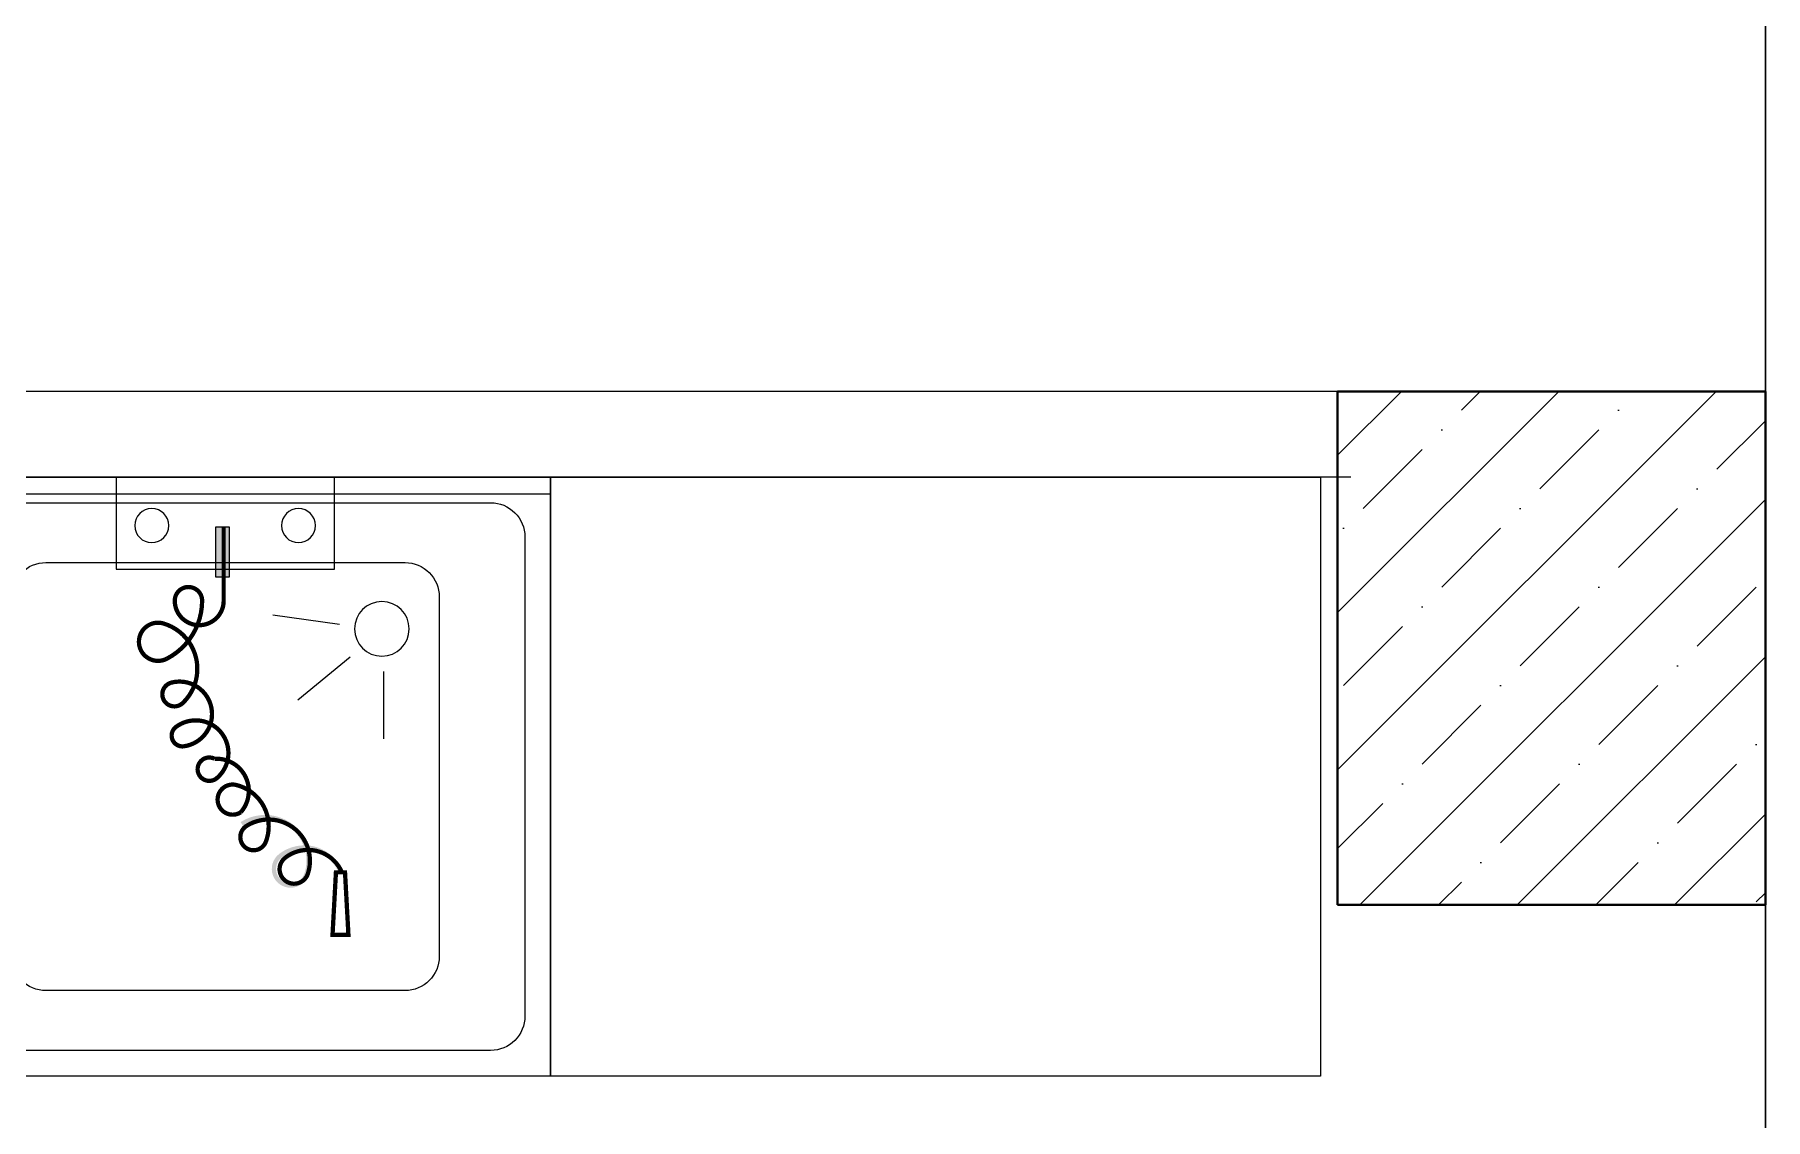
# Model space of a CAD drawing. Header units: millimetres. Extents: x 1531071 to 1560283, y -701792 to -691067.
# Drawn here: x 1538521.7 to 1538724, y -695077.5 to -694950.8 of the extents above; entities that cross this region are included whole.
import ezdxf

# ---------------------------------------------------------------- set-up
doc = ezdxf.new("R2010")
doc.units = ezdxf.units.MM
doc.header["$LTSCALE"] = 20
doc.header["$MEASUREMENT"] = 0
doc.layers.add('Kıtc-002 Çizgi', color=7, linetype='Continuous')
doc.layers.add('SOŞUK ODA PANELİ', color=4, linetype='Continuous')
doc.layers.add('Конструктив - Колонны_Ном._пера__202', color=7, linetype='Continuous', lineweight=0, true_color=0x38637a)
doc.layers.add('Конструктив - Колонны_Ном._пера__28', color=7, linetype='Continuous', lineweight=40, true_color=0xffe4e1)

# ---------------------------------------------------------------- blocks, each defined once
blk = doc.blocks.new('A$C55296281')
at = {"layer": 'Kıtc-002 Çizgi'}
for p, q in [((24.66, 52.76), (32.47, 53.87)), ((23.43, 48.95), (29.53, 43.94)), ((19.52, 47.29), (19.52, 39.4))]:
    blk.add_line(p, q, dxfattribs=at)
for points in [[(0, 68), (140, 68), (140, 70), (0, 70)], [(0, 0), (140, 0), (140, 70), (0, 70)]]:
    blk.add_lwpolyline(points, close=True, dxfattribs=at)
for points in [[(7, 3), (133, 3, 0.414214), (137, 7), (137, 63, 0.414214), (133, 67), (7, 67, 0.414214), (3, 63), (3, 7, 0.414214)], [(17, 10), (59, 10, 0.414214), (63, 14), (63, 56, 0.414214), (59, 60), (17, 60, 0.414214), (13, 56), (13, 14, 0.414214)]]:
    blk.add_lwpolyline(points, format="xyb", close=True, dxfattribs=at)
blk.add_circle((19.71, 52.26), 3.19, dxfattribs=at)
blk = doc.blocks.new('A$C32CA3EBA')
at = {"layer": 'Kıtc-002 Çizgi'}
h = blk.add_hatch(color=256, dxfattribs=at)
h.paths.add_polyline_path([(10.18, 22.59, -0.025454), (10.7, 22.43, 0.278063), (7.76, 26.44), (7.56, 25.98, -0.265675)])
h.paths.add_polyline_path([(10.71, 21.89, 0.028094), (10.7, 22.43, 0.025454), (10.18, 22.59, -0.030609), (10.21, 22.06, -0.027259)])
h.paths.add_polyline_path([(10.71, 21.89, 0.027259), (10.21, 22.06, -0.171751), (9.29, 19.33), (9.29, 19.33), (9.29, 19.33, -1.347305), (7.43, 21.99, -0.147228), (10.21, 22.06, 0.030609), (10.18, 22.59, 0.138731), (7.28, 22.47, 1.347306), (9.69, 19.02, 0.162476)])
h.paths.add_polyline_path([(13.01, 14.81), (13.44, 14.54, 0.483116), (10.7, 22.43, -0.028094), (10.71, 21.89, -0.470681)])
for p, q in [((7.56, 26.74), (0.25, 27.14)), ((7.56, 25.68), (7.56, 26.74)), ((0.25, 25.28), (7.56, 25.68)), ((42.04, 13.21), (42.04, 11.66)), ((47.95, 13.21), (42.04, 13.21)), ((47.95, 11.66), (47.95, 13.21)), ((42.04, 11.66), (47.95, 11.66))]:
    blk.add_line(p, q, dxfattribs=at)
at = {"layer": 'Kıtc-002 Çizgi', "const_width": 0.5}
blk.add_lwpolyline([(0.25, 27.14), (0.25, 25.28), (7.56, 25.68), (7.56, 26.74)], close=True, dxfattribs=at)
blk.add_lwpolyline([(47.94, 12.56), (39.3, 12.56, 1), (39.3, 6.84, 1), (39.3, 10.04, 0.280167), (32.52, 5.91, 1.478824), (36.64, 5.51, 0.577449), (27.34, 7.77, 1.293458), (29.73, 6.45, 1.060492), (22.29, 7.91, 0.772418), (24.55, 6.98, 0.971628), (18.57, 11.76, 1.865249), (20.83, 11.5, 0.666045), (14.58, 14.56, 1.5153), (17.77, 14.02, 0.453906), (11.12, 17.48, 1.379367), (12.98, 15.22, 0.703915), (7.4, 22.4, 1.347306), (9.26, 19.74, 0.495906), (7.53, 26.39, -0.321344)], format="xyb", dxfattribs=at)
at = {"layer": 'Kıtc-002 Çizgi'}
for points in [[(42.99, 25.51), (53.74, 25.51), (53.74, 0), (42.99, 0)], [(42.04, 13.21), (42.04, 11.66), (47.95, 11.66), (47.95, 13.21)]]:
    blk.add_lwpolyline(points, close=True, dxfattribs=at)
for centre in [(48.08, 21.3), (48.08, 4.15)]:
    blk.add_circle(centre, 1.99, dxfattribs=at)
blk.add_solid([(42.04, 11.66), (42.04, 13.21), (47.95, 11.66), (47.95, 13.21)], dxfattribs=at)

msp = doc.modelspace()

# ---------------------------------------------------------------- hatches: boundary and pattern name
at = {"layer": 'Конструктив - Колонны_Ном._пера__202', "linetype": 'Continuous'}
h = msp.add_hatch(dxfattribs=at)
h.set_pattern_fill('ЖЕЛЕЗОБЕТОН__ГОСТ_', color=1, scale=0.1, style=0, pattern_type=2)
h.set_pattern_definition([(45, (1531614.896, -702904.711), (-9.192388, 9.192388), []), (45, (1531610.3, -702900.115), (-9.192388, 9.192388), [9.75, -3.25, 0, -3.25])])
h.paths.add_polyline_path([(1538673.99, -695052.46), (1538723.99, -695052.46), (1538723.99, -694992.46), (1538673.99, -694992.46)])

# ---------------------------------------------------------------- linework, layer by layer
at = {"color": 0, "lineweight": 30, "ltscale": 0.5}
msp.add_line((1538723.99, -695112.46), (1538723.99, -694638.68), dxfattribs=at)
at = {"layer": 'Kıtc-002 Çizgi'}
msp.add_lwpolyline([(1538671.99, -695072.46), (1538581.99, -695072.46), (1538581.99, -695002.46), (1538671.99, -695002.46)], close=True, dxfattribs=at)
at = {"layer": 'SOŞUK ODA PANELİ', "color": 0, "lineweight": -3, "ltscale": 0.5}
for p, q in [((1538675.55, -694992.46), (1538193.54, -694992.46)), ((1538675.55, -695002.46), (1538193.54, -695002.46))]:
    msp.add_line(p, q, dxfattribs=at)
at = {"layer": 'Конструктив - Колонны_Ном._пера__28', "color": 0, "linetype": 'Continuous'}
for p, q in [((1538723.99, -694992.46), (1538673.99, -694992.46)), ((1538673.99, -694992.46), (1538673.99, -695052.46)), ((1538723.99, -695052.46), (1538723.99, -694992.46)), ((1538673.99, -695052.46), (1538723.99, -695052.46))]:
    msp.add_line(p, q, dxfattribs=at)

# ---------------------------------------------------------------- block references
at = {"layer": 'Kıtc-002 Çizgi', "xscale": -1}
msp.add_blockref('A$C55296281', (1538581.99, -695072.46), dxfattribs=at)
at = {"layer": 'Kıtc-002 Çizgi', "xscale": -1, "rotation": 270}
msp.add_blockref('A$C32CA3EBA', (1538531.23, -695056.21), dxfattribs=at)

doc.saveas('drawing.dxf')
